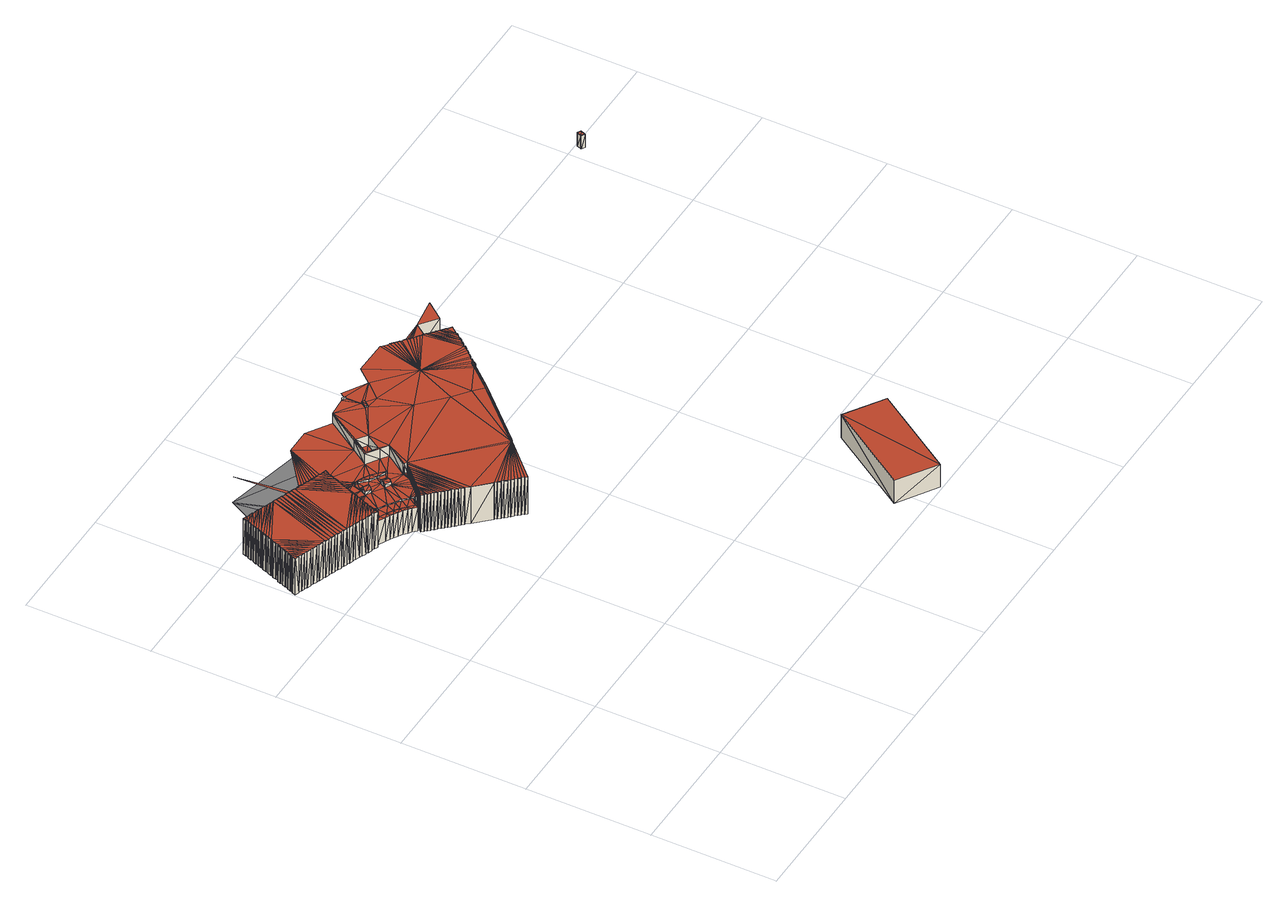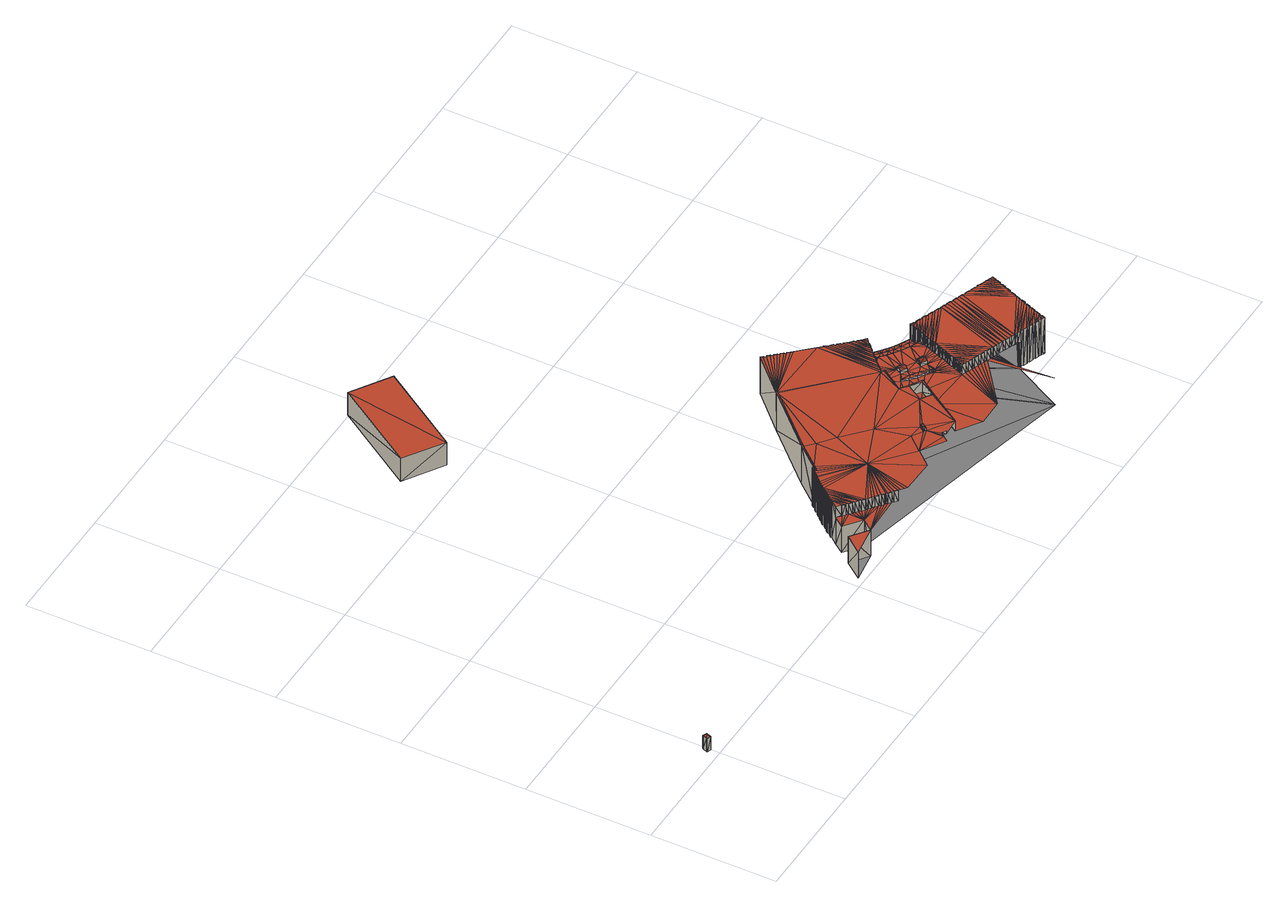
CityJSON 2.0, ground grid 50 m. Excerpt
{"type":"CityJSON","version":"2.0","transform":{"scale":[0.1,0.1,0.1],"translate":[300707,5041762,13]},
"CityObjects":{
"building1":{"type":"Building","geometry":[{"type":"MultiSurface","lod":"2","boundaries":[[[0,1,2]],[[3,2,1]],[[4,0,2]],[[5,1,0]],[[6,4,2]],[[7,1,5]],[[8,6,2]],[[9,2,3]],[[7,3,1]],[[8,2,9]],[[5,0,4]],[[6,5,4]],[[10,5,6]],[[8,9,3]],[[8,3,7]],[[7,5,10]],[[8,11,6]],[[11,10,6]],[[11,12,13]],[[11,13,10]],[[14,8,7]],[[15,7,10]],[[14,11,8]],[[16,13,12]],[[17,10,13]],[[18,12,11]],[[14,7,15]],[[19,16,12]],[[17,13,16]],[[18,19,12]],[[14,18,11]],[[15,10,17]],[[15,20,21]],[[14,15,21]],[[17,16,19]],[[18,17,19]],[[22,21,20]],[[23,20,15]],[[22,14,21]],[[24,17,18]],[[25,18,14]],[[26,15,17]],[[27,24,18]],[[22,20,23]],[[26,23,15]],[[25,14,22]],[[26,17,24]],[[25,27,18]],[[27,28,29]],[[27,29,24]],[[30,29,28]],[[25,22,23]],[[25,23,26]],[[31,28,27]],[[32,24,29]],[[33,30,28]],[[32,29,30]],[[31,33,28]],[[34,26,24]],[[35,27,25]],[[35,25,26]],[[35,31,27]],[[32,30,33]],[[31,32,33]],[[35,26,34]],[[36,32,31]],[[37,24,32]],[[34,38,39]],[[35,34,39]],[[37,34,24]],[[40,36,31]],[[40,41,42]],[[40,42,36]],[[43,31,35]],[[44,39,38]],[[37,38,34]],[[43,35,39]],[[37,32,36]],[[43,40,31]],[[45,42,41]],[[46,41,40]],[[47,36,42]],[[44,38,48]],[[37,48,38]],[[43,39,44]],[[49,45,41]],[[47,42,45]],[[46,49,41]],[[47,45,49]],[[43,44,48]],[[46,47,49]],[[43,48,37]],[[50,36,47]],[[51,46,40]],[[50,37,36]],[[51,40,43]],[[52,47,46]],[[51,43,37]],[[53,52,46]],[[53,54,55]],[[51,37,50]],[[53,55,52]],[[56,55,54]],[[50,57,58]],[[59,47,52]],[[60,53,46]],[[61,52,55]],[[62,54,53]],[[51,50,58]],[[59,50,47]],[[60,46,51]],[[63,56,54]],[[61,55,56]],[[62,63,54]],[[64,58,57]],[[65,57,50]],[[64,51,58]],[[62,56,63]],[[62,61,56]],[[64,57,65]],[[60,51,64]],[[59,65,50]],[[66,61,62]],[[67,52,61]],[[68,62,53]],[[67,59,52]],[[68,53,60]],[[69,66,62]],[[60,64,65]],[[60,65,59]],[[69,70,71]],[[69,71,66]],[[72,71,70]],[[73,66,71]],[[74,70,69]],[[68,60,59]],[[72,75,71]],[[73,71,75]],[[74,72,70]],[[76,61,66]],[[77,69,62]],[[68,59,67]],[[73,75,72]],[[77,62,68]],[[76,67,61]],[[74,73,72]],[[67,78,79]],[[68,67,79]],[[80,73,74]],[[81,79,78]],[[82,78,67]],[[81,68,79]],[[80,83,73]],[[80,84,85]],[[80,85,83]],[[81,78,82]],[[76,82,67]],[[77,68,81]],[[86,85,84]],[[87,76,66]],[[88,69,77]],[[89,84,80]],[[90,83,85]],[[91,86,84]],[[76,81,82]],[[90,85,86]],[[89,91,84]],[[77,81,76]],[[89,86,91]],[[89,90,86]],[[88,77,76]],[[92,90,89]],[[88,76,87]],[[93,92,89]],[[87,94,95]],[[88,87,95]],[[93,96,97]],[[93,97,92]],[[98,97,96]],[[99,95,94]],[[100,92,97]],[[101,96,93]],[[102,94,87]],[[99,88,95]],[[98,103,97]],[[100,97,103]],[[101,98,96]],[[99,94,102]],[[104,102,87]],[[105,88,99]],[[100,103,98]],[[101,100,98]],[[105,99,102]],[[106,100,101]],[[105,102,104]],[[107,106,101]],[[106,108,109]],[[110,105,104]],[[107,108,106]],[[111,109,108]],[[112,106,109]],[[113,108,107]],[[110,104,114]],[[115,111,108]],[[112,109,111]],[[113,115,108]],[[110,116,117]],[[110,114,116]],[[113,111,115]],[[118,117,116]],[[113,112,111]],[[119,116,114]],[[118,110,117]],[[120,112,113]],[[118,116,119]],[[121,119,114]],[[122,110,118]],[[123,120,113]],[[124,66,73]],[[123,125,126]],[[123,126,120]],[[122,118,119]],[[127,73,83]],[[122,119,121]],[[128,126,125]],[[129,125,123]],[[130,120,126]],[[131,74,69]],[[132,128,125]],[[133,80,74]],[[130,126,128]],[[129,132,125]],[[134,122,121]],[[127,83,90]],[[124,87,66]],[[130,128,132]],[[129,130,132]],[[134,121,135]],[[136,92,100]],[[137,101,93]],[[133,89,80]],[[131,69,88]],[[135,138,139]],[[140,130,129]],[[134,135,139]],[[141,100,106]],[[142,107,101]],[[127,90,92]],[[143,93,89]],[[144,140,129]],[[145,106,112]],[[146,139,138]],[[144,147,148]],[[149,138,135]],[[146,134,139]],[[144,148,140]],[[150,112,120]],[[151,123,113]],[[152,148,147]],[[142,113,107]],[[152,140,148]],[[153,147,144]],[[146,138,149]],[[154,130,140]],[[155,144,129]],[[156,134,146]],[[157,149,135]],[[153,152,147]],[[150,120,130]],[[151,129,123]],[[124,104,87]],[[156,146,149]],[[156,149,157]],[[154,140,152]],[[155,153,144]],[[131,88,105]],[[158,156,157]],[[159,130,154]],[[160,155,129]],[[124,114,104]],[[161,154,152]],[[162,153,155]],[[162,161,153]],[[158,157,163]],[[158,164,165]],[[162,155,154]],[[158,163,164]],[[162,154,161]],[[151,160,129]],[[150,130,159]],[[124,121,114]],[[159,154,155]],[[166,105,110]],[[167,165,164]],[[168,151,113]],[[145,112,150]],[[167,158,165]],[[169,164,163]],[[160,159,155]],[[167,164,169]],[[141,106,145]],[[170,169,163]],[[171,158,167]],[[172,159,160]],[[124,135,121]],[[172,173,159]],[[142,168,113]],[[171,167,169]],[[171,169,170]],[[136,100,141]],[[137,142,101]],[[150,159,173]],[[151,172,160]],[[174,173,172]],[[175,171,170]],[[176,92,136]],[[177,137,93]],[[124,157,135]],[[178,150,173]],[[174,172,151]],[[179,110,122]],[[174,178,173]],[[180,171,175]],[[178,151,150]],[[175,181,182]],[[174,151,178]],[[180,175,182]],[[124,73,127]],[[145,150,151]],[[127,92,176]],[[143,177,93]],[[183,182,181]],[[163,157,124]],[[183,180,182]],[[184,181,175]],[[168,145,151]],[[133,143,89]],[[183,181,184]],[[185,122,134]],[[186,184,175]],[[187,180,183]],[[131,133,74]],[[188,145,168]],[[189,188,168]],[[170,163,124]],[[187,183,184]],[[187,184,186]],[[141,145,188]],[[142,189,168]],[[190,188,189]],[[185,134,156]],[[191,187,186]],[[192,189,142]],[[190,141,188]],[[175,170,124]],[[192,190,189]],[[191,186,193]],[[192,142,141]],[[192,141,190]],[[193,194,195]],[[191,193,195]],[[136,141,142]],[[196,195,194]],[[196,194,193]],[[197,191,195]],[[198,156,158]],[[137,136,142]],[[166,131,105]],[[197,195,196]],[[199,136,137]],[[200,196,193]],[[201,191,197]],[[199,202,136]],[[200,197,196]],[[177,199,137]],[[176,136,202]],[[201,197,200]],[[203,202,199]],[[204,158,171]],[[205,201,200]],[[206,166,110]],[[203,176,202]],[[207,199,177]],[[207,203,199]],[[205,200,208]],[[207,177,176]],[[207,176,203]],[[208,209,210]],[[205,208,210]],[[127,176,177]],[[179,206,110]],[[211,186,175]],[[212,210,209]],[[212,209,208]],[[213,205,210]],[[143,127,177]],[[213,210,212]],[[214,127,143]],[[215,214,143]],[[216,212,208]],[[217,205,213]],[[211,193,186]],[[124,127,214]],[[218,171,180]],[[219,214,215]],[[133,215,143]],[[217,213,212]],[[217,212,216]],[[185,179,122]],[[219,124,214]],[[220,219,215]],[[220,215,133]],[[221,217,216]],[[222,180,187]],[[211,200,193]],[[223,124,219]],[[220,224,219]],[[211,175,124]],[[224,133,225]],[[226,217,221]],[[224,223,219]],[[220,133,224]],[[223,227,228]],[[223,229,124]],[[223,228,229]],[[230,187,191]],[[221,231,232]],[[233,225,133]],[[226,221,232]],[[233,224,225]],[[234,223,224]],[[211,208,200]],[[131,233,133]],[[235,191,201]],[[236,232,231]],[[234,224,233]],[[237,231,221]],[[238,226,232]],[[198,185,156]],[[234,233,131]],[[236,231,239]],[[240,234,131]],[[241,201,205]],[[237,239,231]],[[238,232,236]],[[242,223,234]],[[211,216,208]],[[166,240,131]],[[237,236,239]],[[242,234,240]],[[238,236,237]],[[243,205,217]],[[244,240,166]],[[245,238,237]],[[244,242,240]],[[204,198,158]],[[211,221,216]],[[246,217,226]],[[211,124,229]],[[242,166,247]],[[245,237,248]],[[244,166,242]],[[249,237,221]],[[248,250,251]],[[206,247,166]],[[245,248,251]],[[252,226,238]],[[253,242,247]],[[254,238,245]],[[255,248,237]],[[256,251,250]],[[257,250,248]],[[256,245,251]],[[206,253,247]],[[258,242,253]],[[259,204,171]],[[256,250,257]],[[260,253,206]],[[260,258,253]],[[255,257,248]],[[254,245,256]],[[249,255,237]],[[261,238,254]],[[179,260,206]],[[262,249,221]],[[263,258,260]],[[264,256,257]],[[265,257,255]],[[264,254,256]],[[252,238,261]],[[263,260,179]],[[264,257,265]],[[263,266,258]],[[211,262,221]],[[246,226,252]],[[265,255,254]],[[218,259,171]],[[243,217,246]],[[264,265,254]],[[266,179,267]],[[261,254,255]],[[241,205,243]],[[263,179,266]],[[268,211,229]],[[235,201,241]],[[261,255,249]],[[185,267,179]],[[269,266,267]],[[230,191,235]],[[222,187,230]],[[270,261,249]],[[271,261,270]],[[218,180,222]],[[185,269,267]],[[272,266,269]],[[273,270,249]],[[274,261,271]],[[274,271,270]],[[274,252,261]],[[273,249,262]],[[275,269,185]],[[275,272,269]],[[276,277,278]],[[268,278,277]],[[274,270,273]],[[273,262,252]],[[274,273,252]],[[246,252,262]],[[198,275,185]],[[279,280,277]],[[281,272,275]],[[282,277,280]],[[246,262,211]],[[283,284,280]],[[276,279,277]],[[285,275,198]],[[276,278,286]],[[286,278,268]],[[282,268,277]],[[285,281,275]],[[287,246,211]],[[287,211,288]],[[289,246,287]],[[290,280,284]],[[283,280,279]],[[268,288,211]],[[281,198,291]],[[292,246,289]],[[282,287,288]],[[285,198,281]],[[293,289,287]],[[283,294,284]],[[295,282,280]],[[292,243,246]],[[282,288,268]],[[204,291,198]],[[296,281,291]],[[290,295,280]],[[292,289,293]],[[294,290,284]],[[297,287,282]],[[297,293,287]],[[292,298,243]],[[292,293,298]],[[204,296,291]],[[299,243,298]],[[300,281,296]],[[297,282,295]],[[268,229,301]],[[302,298,293]],[[303,293,297]],[[304,276,286]],[[305,286,268]],[[294,297,295]],[[303,297,294]],[[294,295,290]],[[241,243,299]],[[306,296,204]],[[303,302,293]],[[302,299,298]],[[306,300,296]],[[307,283,279]],[[307,279,276]],[[302,241,299]],[[304,286,305]],[[308,241,302]],[[259,306,204]],[[309,300,306]],[[310,294,283]],[[307,276,304]],[[311,241,308]],[[312,305,268]],[[313,308,302]],[[314,303,294]],[[315,283,307]],[[309,306,259]],[[311,235,241]],[[314,302,303]],[[309,316,300]],[[311,308,313]],[[315,310,283]],[[317,304,305]],[[313,318,235]],[[316,259,319]],[[311,313,235]],[[309,259,316]],[[314,313,302]],[[320,312,268]],[[230,235,318]],[[317,307,304]],[[317,305,312]],[[321,318,313]],[[314,294,310]],[[322,319,259]],[[323,316,319]],[[230,318,324]],[[321,324,318]],[[322,323,319]],[[321,230,324]],[[325,316,323]],[[326,230,321]],[[327,317,312]],[[328,315,307]],[[329,230,326]],[[325,323,322]],[[330,307,317]],[[331,325,322]],[[332,326,321]],[[327,312,320]],[[329,222,230]],[[333,322,259]],[[329,326,332]],[[330,317,327]],[[334,331,322]],[[329,335,222]],[[336,325,331]],[[329,332,335]],[[328,307,330]],[[337,310,315]],[[338,222,335]],[[333,259,218]],[[339,335,332]],[[336,331,334]],[[340,314,310]],[[336,341,325]],[[342,327,320]],[[218,222,338]],[[339,338,335]],[[337,315,328]],[[341,334,343]],[[339,218,338]],[[336,334,341]],[[344,218,339]],[[345,334,322]],[[342,320,346]],[[347,330,327]],[[348,321,313]],[[333,218,344]],[[349,343,334]],[[348,313,314]],[[350,341,343]],[[345,322,333]],[[351,344,339]],[[347,327,342]],[[347,328,330]],[[340,310,337]],[[351,333,344]],[[349,350,343]],[[351,339,352]],[[353,341,350]],[[348,332,321]],[[354,320,268]],[[351,355,333]],[[351,352,355]],[[356,342,346]],[[357,328,347]],[[341,358,325]],[[359,350,349]],[[360,333,355]],[[359,353,350]],[[361,349,334]],[[360,355,352]],[[356,346,362]],[[361,334,345]],[[348,339,332]],[[345,333,360]],[[363,360,352]],[[364,359,349]],[[364,353,359]],[[365,337,328]],[[365,328,357]],[[363,345,360]],[[366,347,342]],[[367,345,363]],[[366,342,356]],[[364,349,368]],[[348,352,339]],[[364,369,353]],[[370,356,362]],[[371,357,347]],[[372,345,367]],[[373,367,363]],[[374,340,337]],[[375,314,340]],[[376,368,349]],[[372,361,345]],[[376,349,361]],[[370,362,377]],[[369,368,378]],[[364,368,369]],[[372,367,373]],[[354,346,320]],[[366,356,370]],[[372,379,361]],[[354,268,301]],[[372,373,379]],[[371,347,366]],[[380,378,368]],[[381,369,378]],[[382,361,379]],[[374,337,365]],[[383,379,373]],[[384,370,377]],[[380,381,378]],[[376,361,382]],[[383,382,379]],[[385,369,381]],[[386,363,352]],[[387,357,371]],[[388,368,376]],[[375,348,314]],[[388,380,368]],[[354,362,346]],[[387,365,357]],[[384,377,389]],[[383,376,382]],[[390,376,383]],[[385,381,380]],[[391,366,370]],[[392,385,380]],[[393,394,395]],[[396,371,366]],[[386,373,363]],[[391,370,384]],[[393,395,397]],[[398,376,390]],[[399,395,394]],[[400,390,383]],[[401,397,395]],[[402,394,393]],[[403,392,380]],[[398,388,376]],[[404,385,392]],[[354,377,362]],[[401,393,397]],[[387,374,365]],[[398,390,400]],[[386,352,348]],[[402,393,401]],[[405,394,402]],[[406,401,395]],[[396,366,391]],[[407,399,394]],[[408,380,388]],[[398,409,388]],[[406,395,399]],[[405,407,394]],[[398,400,409]],[[404,392,403]],[[410,402,401]],[[404,411,385]],[[412,388,409]],[[413,374,387]],[[410,401,414]],[[410,405,402]],[[414,401,406]],[[414,415,416]],[[417,409,400]],[[410,414,416]],[[418,403,380]],[[354,389,377]],[[419,416,415]],[[405,399,407]],[[411,403,420]],[[405,406,399]],[[419,410,416]],[[421,415,414]],[[404,403,411]],[[408,388,412]],[[418,380,408]],[[422,371,396]],[[417,412,409]],[[419,415,421]],[[423,383,373]],[[422,387,371]],[[424,340,374]],[[425,421,414]],[[426,410,419]],[[427,420,403]],[[428,384,389]],[[429,414,406]],[[430,405,410]],[[429,406,405]],[[431,411,420]],[[417,408,412]],[[426,419,421]],[[432,408,417]],[[433,434,348]],[[426,421,425]],[[435,348,434]],[[428,391,384]],[[430,429,405]],[[427,436,420]],[[418,427,403]],[[431,420,436]],[[437,426,425]],[[438,408,432]],[[423,400,383]],[[354,301,439]],[[440,432,417]],[[441,396,391]],[[422,413,387]],[[435,434,442]],[[430,443,444]],[[437,425,445]],[[430,444,429]],[[438,418,408]],[[445,446,447]],[[448,425,414]],[[449,410,426]],[[437,445,447]],[[448,414,429]],[[449,430,410]],[[450,436,427]],[[438,432,440]],[[451,447,446]],[[450,431,436]],[[433,348,375]],[[452,446,445]],[[451,437,447]],[[453,442,434]],[[435,386,348]],[[438,454,418]],[[423,373,386]],[[424,375,340]],[[438,440,454]],[[455,444,443]],[[451,446,452]],[[445,425,448]],[[437,449,426]],[[455,429,444]],[[456,443,430]],[[423,417,400]],[[457,427,418]],[[458,418,454]],[[459,413,422]],[[460,452,445]],[[461,437,451]],[[453,434,433]],[[458,454,440]],[[424,374,413]],[[462,450,427]],[[463,422,396]],[[464,431,450]],[[461,451,452]],[[428,389,354]],[[457,418,458]],[[461,452,460]],[[463,396,441]],[[456,455,443]],[[457,462,427]],[[465,458,440]],[[448,429,455]],[[449,456,430]],[[428,441,391]],[[466,461,460]],[[464,450,462]],[[465,457,458]],[[464,467,431]],[[460,445,468]],[[461,469,437]],[[466,460,470]],[[471,457,465]],[[466,472,473]],[[474,440,417]],[[463,459,422]],[[475,435,442]],[[466,470,472]],[[468,445,448]],[[469,449,437]],[[448,455,456]],[[476,473,472]],[[449,448,456]],[[467,462,477]],[[478,462,457]],[[479,457,471]],[[480,466,473]],[[481,472,470]],[[464,462,467]],[[470,460,468]],[[482,433,375]],[[476,472,483]],[[484,471,465]],[[475,442,453]],[[475,386,435]],[[485,459,463]],[[481,483,472]],[[480,473,476]],[[479,478,457]],[[468,448,449]],[[486,477,462]],[[428,463,441]],[[480,476,483]],[[474,465,440]],[[487,467,477]],[[479,471,484]],[[475,453,433]],[[480,483,481]],[[481,470,468]],[[485,463,428]],[[478,486,462]],[[488,428,354]],[[479,489,478]],[[485,428,488]],[[469,468,449]],[[479,484,489]],[[490,485,488]],[[491,480,481]],[[474,417,423]],[[486,487,477]],[[490,488,492]],[[475,433,482]],[[475,482,386]],[[493,459,485]],[[468,492,488]],[[494,467,487]],[[495,481,468]],[[496,413,459]],[[497,478,489]],[[469,498,490]],[[468,490,492]],[[499,469,461]],[[491,481,495]],[[500,461,466]],[[501,341,353]],[[469,490,468]],[[495,502,503]],[[474,484,465]],[[504,423,386]],[[505,489,484]],[[491,495,503]],[[506,504,386]],[[507,486,478]],[[508,503,502]],[[508,491,503]],[[509,502,495]],[[494,487,486]],[[507,478,497]],[[493,485,490]],[[510,494,486]],[[505,497,489]],[[511,495,468]],[[512,490,498]],[[480,500,466]],[[508,502,509]],[[512,498,469]],[[511,509,495]],[[513,491,508]],[[514,386,482]],[[514,506,386]],[[505,507,497]],[[513,508,509]],[[515,507,505]],[[516,511,468]],[[517,510,486]],[[513,509,511]],[[518,459,493]],[[517,494,510]],[[500,499,461]],[[501,353,369]],[[512,493,490]],[[517,486,507]],[[499,512,469]],[[519,513,511]],[[517,507,515]],[[520,515,505]],[[521,505,484]],[[496,424,413]],[[522,482,375]],[[519,511,516]],[[516,523,524]],[[525,423,504]],[[491,526,480]],[[517,520,494]],[[525,504,506]],[[519,516,524]],[[527,516,468]],[[499,493,512]],[[499,528,493]],[[529,524,523]],[[521,484,474]],[[517,515,520]],[[530,474,423]],[[531,523,516]],[[532,519,524]],[[529,523,533]],[[532,524,529]],[[531,533,523]],[[501,369,385]],[[525,530,423]],[[530,534,474]],[[535,459,518]],[[518,493,528]],[[522,375,424]],[[521,520,505]],[[500,528,499]],[[536,525,506]],[[532,529,533]],[[525,534,530]],[[521,474,534]],[[532,533,531]],[[527,531,516]],[[536,506,514]],[[526,500,480]],[[513,537,491]],[[538,534,525]],[[539,518,528]],[[527,532,531]],[[500,539,528]],[[535,496,459]],[[540,532,527]],[[538,521,534]],[[536,541,525]],[[527,542,543]],[[540,527,543]],[[539,544,518]],[[501,385,411]],[[541,538,525]],[[500,544,539]],[[545,514,482]],[[546,543,542]],[[547,542,527]],[[546,540,543]],[[548,424,549]],[[541,550,538]],[[550,521,538]],[[546,542,547]],[[551,540,546]],[[552,547,527]],[[553,541,536]],[[554,518,544]],[[519,555,513]],[[553,550,541]],[[496,549,424]],[[554,544,500]],[[556,521,550]],[[551,546,547]],[[537,526,491]],[[551,547,552]],[[545,536,514]],[[522,545,482]],[[553,556,550]],[[557,548,549]],[[501,411,431]],[[522,424,548]],[[554,535,518]],[[526,554,500]],[[558,551,552]],[[559,553,536]],[[557,549,496]],[[532,560,519]],[[561,521,556]],[[558,552,562]],[[526,535,554]],[[559,536,545]],[[526,563,535]],[[564,556,553]],[[565,522,548]],[[501,431,467]],[[555,537,513]],[[566,535,563]],[[567,548,557]],[[559,564,553]],[[537,563,526]],[[568,496,535]],[[567,565,548]],[[564,561,556]],[[569,532,540]],[[567,557,496]],[[566,568,535]],[[537,566,563]],[[551,569,540]],[[501,467,494]],[[566,570,568]],[[537,570,566]],[[571,522,565]],[[560,555,519]],[[572,496,568]],[[573,545,522]],[[573,559,545]],[[574,567,496]],[[575,558,562]],[[571,565,567]],[[576,564,559]],[[577,568,570]],[[555,570,537]],[[576,561,564]],[[571,574,522]],[[501,494,520]],[[574,573,522]],[[577,572,568]],[[578,559,573]],[[555,577,570]],[[579,520,521]],[[571,567,574]],[[580,496,572]],[[578,576,559]],[[569,560,532]],[[558,581,551]],[[576,582,561]],[[555,572,577]],[[555,583,572]],[[575,562,584]],[[585,558,575]],[[586,584,562]],[[587,572,583]],[[560,583,555]],[[588,496,580]],[[579,521,561]],[[587,580,572]],[[589,574,496]],[[560,587,583]],[[590,569,551]],[[587,591,580]],[[592,573,574]],[[560,591,587]],[[593,576,578]],[[592,578,573]],[[593,582,576]],[[594,580,591]],[[569,591,560]],[[589,496,588]],[[585,575,584]],[[585,584,586]],[[581,590,551]],[[593,595,582]],[[596,585,586]],[[597,593,578]],[[594,588,580]],[[579,561,582]],[[569,594,591]],[[596,586,598]],[[598,599,600]],[[597,578,592]],[[596,598,600]],[[601,600,599]],[[601,596,600]],[[602,599,598]],[[603,592,574]],[[569,588,594]],[[601,599,602]],[[569,604,588]],[[605,596,601]],[[606,602,598]],[[605,601,602]],[[607,581,558]],[[589,603,574]],[[608,588,604]],[[605,602,606]],[[590,604,569]],[[609,595,593]],[[610,605,606]],[[608,611,588]],[[590,608,604]],[[609,593,597]],[[612,613,614]],[[610,606,612]],[[579,582,595]],[[615,614,613]],[[610,612,614]],[[616,613,612]],[[615,610,614]],[[603,597,592]],[[589,588,611]],[[609,603,595]],[[590,617,611]],[[615,613,616]],[[590,611,608]],[[618,616,612]],[[619,610,615]],[[609,597,603]],[[619,615,616]],[[619,616,618]],[[620,611,617]],[[581,617,590]],[[621,619,618]],[[622,589,611]],[[621,618,623]],[[623,624,625]],[[626,622,611]],[[621,623,625]],[[620,626,611]],[[581,620,617]],[[627,625,624]],[[628,629,589]],[[630,624,623]],[[627,621,625]],[[628,589,622]],[[627,624,630]],[[631,629,628]],[[632,628,622]],[[633,630,623]],[[634,621,627]],[[631,628,632]],[[581,626,620]],[[581,635,626]],[[633,627,630]],[[634,627,633]],[[636,622,626]],[[637,527,468]],[[636,632,622]],[[636,626,635]],[[636,635,581]],[[636,631,632]],[[638,520,579]],[[639,634,633]],[[607,636,581]],[[607,631,636]],[[640,641,642]],[[639,633,640]],[[639,640,642]],[[643,642,641]],[[644,641,640]],[[643,639,642]],[[643,641,644]],[[638,501,520]],[[645,595,603]],[[646,644,640]],[[647,639,643]],[[647,643,644]],[[637,552,527]],[[647,644,646]],[[648,647,646]],[[637,562,552]],[[645,579,595]],[[648,646,649]],[[649,650,651]],[[648,649,651]],[[652,651,650]],[[653,650,649]],[[652,648,651]],[[652,650,653]],[[654,603,589]],[[655,589,629]],[[655,629,631]],[[656,558,585]],[[655,631,607]],[[645,657,579]],[[637,586,562]],[[658,659,657]],[[660,661,659]],[[662,579,657]],[[656,607,558]],[[654,645,603]],[[662,657,659]],[[656,585,596]],[[658,657,645]],[[637,598,586]],[[663,659,661]],[[656,596,605]],[[664,659,658]],[[664,660,659]],[[637,606,598]],[[656,605,610]],[[655,654,589]],[[637,612,606]],[[656,610,619]],[[637,618,612]],[[656,619,621]],[[662,638,579]],[[637,623,618]],[[656,621,634]],[[637,633,623]],[[654,658,645]],[[663,662,659]],[[656,634,639]],[[663,661,665]],[[655,664,658]],[[637,640,633]],[[666,661,660]],[[656,639,647]],[[637,646,640]],[[655,658,654]],[[656,647,648]],[[637,649,646]],[[667,488,354]],[[668,648,652]],[[666,665,661]],[[667,468,488]],[[668,652,653]],[[637,653,649]],[[666,660,664]],[[638,669,501]],[[670,664,655]],[[666,663,665]],[[670,666,664]],[[671,354,439]],[[670,663,666]],[[672,638,662]],[[672,662,663]],[[673,607,656]],[[674,655,607]],[[668,656,648]],[[672,663,670]],[[637,668,653]],[[675,669,638]],[[672,675,638]],[[674,670,655]],[[667,637,468]],[[676,677,656]],[[676,656,668]],[[673,656,677]],[[678,677,676]],[[678,673,677]],[[679,672,670]],[[680,676,668]],[[681,607,673]],[[680,678,676]],[[680,668,637]],[[682,679,670]],[[674,682,670]],[[681,674,607]],[[683,672,679]],[[683,684,672]],[[685,686,679]],[[685,679,682]],[[683,679,686]],[[687,686,685]],[[687,683,686]],[[688,685,682]],[[689,687,685]],[[689,685,688]],[[689,683,687]],[[690,673,678]],[[689,688,683]],[[683,691,684]],[[692,678,680]],[[693,694,684]],[[692,680,637]],[[693,684,691]],[[683,695,691]],[[696,688,682]],[[695,693,691]],[[674,696,682]],[[671,667,354]],[[697,683,688]],[[697,695,683]],[[697,688,696]],[[697,698,695]],[[699,681,673]],[[690,699,673]],[[700,690,678]],[[692,700,678]],[[692,637,667]],[[701,696,674]],[[702,671,439]],[[701,674,681]],[[701,697,696]],[[701,681,699]],[[701,703,697]],[[704,699,690]],[[704,690,700]],[[705,700,692]],[[671,692,667]],[[704,701,699]],[[706,703,701]],[[707,704,700]],[[705,692,671]],[[707,700,705]],[[708,701,704]],[[709,701,708]],[[710,701,709]],[[711,701,710]],[[712,701,711]],[[713,706,701]],[[707,708,704]],[[714,705,671]],[[714,671,715]],[[716,713,701]],[[717,701,712]],[[718,715,671]],[[719,705,714]],[[707,709,708]],[[720,714,715]],[[719,707,705]],[[721,716,701]],[[722,715,718]],[[720,719,714]],[[720,715,722]],[[719,709,707]],[[719,710,709]],[[723,718,671]],[[720,710,719]],[[722,718,710]],[[720,722,710]],[[724,701,717]],[[725,721,701]],[[723,710,718]],[[711,710,723]],[[726,725,701]],[[727,711,723]],[[727,723,728]],[[729,726,701]],[[730,701,724]],[[731,711,727]],[[732,728,723]],[[733,729,701]],[[734,727,728]],[[734,728,732]],[[735,731,727]],[[736,701,730]],[[712,711,731]],[[737,732,723]],[[735,727,734]],[[738,733,701]],[[734,732,731]],[[735,734,731]],[[712,731,732]],[[712,732,737]],[[739,701,736]],[[740,738,701]],[[741,712,737]],[[717,712,741]],[[742,740,701]],[[743,717,741]],[[743,741,744]],[[745,742,701]],[[746,744,741]],[[747,717,743]],[[748,743,744]],[[739,749,701]],[[750,751,721]],[[752,744,746]],[[748,747,743]],[[753,745,701]],[[748,744,752]],[[754,746,741]],[[724,717,747]],[[755,756,721]],[[755,750,756]],[[752,746,747]],[[748,752,747]],[[755,721,725]],[[749,753,701]],[[755,757,750]],[[724,747,746]],[[757,725,758]],[[755,725,757]],[[724,746,754]],[[726,758,725]],[[759,757,758]],[[726,759,758]],[[760,724,754]],[[761,757,759]],[[760,754,762]],[[763,759,726]],[[763,761,759]],[[702,723,671]],[[730,724,760]],[[764,762,754]],[[729,763,726]],[[765,760,762]],[[766,761,763]],[[766,763,729]],[[766,767,761]],[[768,762,764]],[[765,730,760]],[[765,762,768]],[[766,729,769]],[[766,769,767]],[[733,769,729]],[[770,767,769]],[[768,764,730]],[[733,770,769]],[[765,768,730]],[[771,767,770]],[[736,730,764]],[[772,770,733]],[[773,772,733]],[[702,737,723]],[[771,770,772]],[[774,772,773]],[[736,764,775]],[[738,773,733]],[[774,771,772]],[[738,774,773]],[[776,771,774]],[[777,736,775]],[[778,775,764]],[[777,775,779]],[[776,774,738]],[[776,780,771]],[[702,741,737]],[[780,738,781]],[[776,738,780]],[[782,736,777]],[[783,779,775]],[[740,781,738]],[[782,777,779]],[[784,780,781]],[[740,785,781]],[[784,781,785]],[[783,775,778]],[[782,739,736]],[[782,779,783]],[[786,785,740]],[[786,784,785]],[[702,754,741]],[[783,778,739]],[[782,783,739]],[[742,786,740]],[[787,784,786]],[[788,739,778]],[[787,786,742]],[[787,789,784]],[[788,778,790]],[[789,742,791]],[[787,742,789]],[[792,791,742]],[[792,789,791]],[[793,788,790]],[[793,790,794]],[[745,792,742]],[[702,764,754]],[[795,789,792]],[[796,788,793]],[[797,794,790]],[[795,792,745]],[[798,793,794]],[[799,795,745]],[[788,800,739]],[[801,794,797]],[[798,796,793]],[[802,799,745]],[[798,794,801]],[[802,795,799]],[[802,745,753]],[[801,797,796]],[[798,801,796]],[[802,803,795]],[[739,800,749]],[[702,778,764]],[[803,753,804]],[[802,753,803]],[[805,796,797]],[[749,804,753]],[[796,806,788]],[[807,803,804]],[[749,808,804]],[[807,804,808]],[[805,797,809]],[[810,761,767]],[[811,808,749]],[[788,806,800]],[[811,807,808]],[[805,806,796]],[[812,805,809]],[[800,811,749]],[[812,809,813]],[[814,784,789]],[[702,790,778]],[[815,807,811]],[[810,767,771]],[[815,811,800]],[[816,813,809]],[[817,805,812]],[[815,818,807]],[[817,812,813]],[[814,789,795]],[[818,800,819]],[[815,800,818]],[[806,819,800]],[[810,771,780]],[[817,820,805]],[[816,809,821]],[[702,797,790]],[[817,813,816]],[[822,818,819]],[[806,823,819]],[[822,819,823]],[[805,824,806]],[[814,795,803]],[[816,821,820]],[[817,816,820]],[[825,823,806]],[[810,780,784]],[[820,826,805]],[[825,822,823]],[[827,820,821]],[[702,809,797]],[[828,825,806]],[[805,826,824]],[[814,803,807]],[[828,822,825]],[[828,806,824]],[[827,821,829]],[[828,830,822]],[[830,824,831]],[[814,807,818]],[[828,824,830]],[[832,827,829]],[[826,831,824]],[[702,821,809]],[[832,829,833]],[[827,834,820]],[[835,830,831]],[[820,834,826]],[[826,836,831]],[[835,831,836]],[[814,818,822]],[[837,833,829]],[[838,827,832]],[[838,832,833]],[[839,836,826]],[[839,835,836]],[[838,840,827]],[[837,829,841]],[[840,834,827]],[[838,833,837]],[[829,821,702]],[[834,839,826]],[[814,822,830]],[[842,835,839]],[[837,841,840]],[[838,837,840]],[[842,839,834]],[[842,843,835]],[[843,834,844]],[[814,830,835]],[[840,845,834]],[[842,834,843]],[[841,829,702]],[[845,844,834]],[[846,843,844]],[[845,846,844]],[[847,845,840]],[[848,843,846]],[[814,835,843]],[[849,846,845]],[[850,840,841]],[[849,848,846]],[[810,784,814]],[[851,849,845]],[[852,848,849]],[[851,845,847]],[[853,847,840]],[[851,852,849]],[[852,847,854]],[[851,847,852]],[[855,841,702]],[[853,840,850]],[[850,841,855]],[[853,854,847]],[[850,852,854]],[[853,850,854]],[[856,843,848]],[[856,814,843]],[[856,848,852]],[[857,814,702]],[[858,702,814]],[[856,852,850]],[[858,855,702]],[[856,850,855]],[[810,814,857]],[[856,858,814]],[[856,855,858]],[[859,810,857]],[[859,857,860]],[[861,860,857]],[[862,810,859]],[[862,859,860]],[[862,860,861]]],"semantics":{"surfaces":[{"type":"WallSurface"},{"type":"GroundSurface"},{"type":"RoofSurface"}],"values":[0,0,0,1,2,1,2,0,1,2,0,0,0,0,0,1,2,0,0,0,0,1,2,0,1,2,0,0,1,2,2,1,0,0,0,0,0,1,2,0,2,1,0,0,1,2,1,2,0,0,0,0,0,2,1,0,1,2,1,2,0,2,0,0,0,0,1,0,0,1,0,0,0,2,0,1,2,1,2,0,2,1,0,1,2,0,1,2,0,0,0,0,1,2,1,2,0,0,0,0,0,0,0,0,1,2,1,2,0,1,2,0,1,2,0,1,2,0,0,0,2,1,0,1,2,1,2,0,0,0,0,0,0,1,2,0,0,1,2,1,2,0,0,2,1,0,0,0,0,0,1,2,0,0,0,0,1,2,0,1,2,2,1,0,0,1,2,0,0,0,0,0,0,0,0,0,0,0,0,0,1,2,1,2,0,1,2,0,1,2,0,0,0,0,0,0,0,0,0,0,1,2,0,0,1,2,0,0,0,0,0,1,2,0,0,1,2,0,1,0,0,0,1,0,0,2,1,2,0,2,1,2,0,1,1,0,0,0,1,2,2,2,0,0,0,1,2,1,2,0,1,0,0,1,2,0,1,2,0,2,1,2,0,1,2,2,1,0,1,2,1,0,0,1,2,2,0,1,2,1,1,2,0,0,0,0,0,0,2,1,1,0,2,0,2,1,2,1,0,0,1,1,2,0,1,0,2,0,0,1,2,1,2,0,0,1,2,1,1,2,2,0,0,0,0,0,0,1,0,1,2,0,1,2,1,0,2,0,2,1,2,2,0,0,1,0,0,1,2,0,2,0,2,1,1,0,0,0,0,0,0,0,0,1,2,2,0,2,0,0,1,2,0,0,2,1,0,0,2,0,2,1,2,0,0,0,0,0,0,0,2,1,0,1,2,0,0,0,0,1,2,1,1,2,0,2,0,0,2,0,0,2,0,2,1,0,0,1,0,0,2,0,0,0,0,2,0,0,0,2,2,1,0,2,0,2,1,2,2,0,0,0,2,1,2,2,1,2,0,0,0,2,2,0,0,2,1,2,1,0,0,0,1,0,0,0,2,2,2,1,0,1,2,0,2,2,0,0,0,1,2,1,2,2,1,0,0,1,2,2,2,0,0,1,2,0,2,2,0,0,0,2,0,1,2,0,0,2,2,2,0,0,2,0,2,1,2,0,2,1,0,0,0,0,0,0,0,0,2,2,0,2,0,0,2,2,0,1,0,0,0,0,0,0,0,1,0,2,0,0,0,2,2,2,0,0,2,2,0,0,0,2,0,0,0,0,2,0,1,2,2,0,1,0,0,0,0,0,2,2,0,0,2,0,0,0,2,0,2,2,2,1,0,0,0,2,2,2,0,0,2,0,0,0,0,0,2,1,0,2,0,2,0,0,2,0,2,0,0,2,0,0,0,2,0,2,0,0,0,2,2,0,2,2,0,0,0,0,2,0,2,2,2,0,0,0,0,2,2,0,0,0,0,2,0,2,2,2,0,2,2,2,0,2,0,0,2,0,0,2,2,1,0,0,0,0,2,0,0,0,2,2,0,2,2,0,2,2,0,2,2,0,2,0,2,2,2,0,0,0,2,0,0,2,2,2,2,0,0,0,0,1,2,0,1,0,0,0,2,0,0,2,0,0,0,2,2,2,2,2,2,2,1,2,0,0,0,0,2,0,0,0,2,2,0,2,0,0,1,2,2,2,0,1,0,0,0,2,0,2,1,0,0,2,0,1,2,0,2,0,0,0,0,0,2,1,0,2,0,2,1,0,0,0,0,2,1,0,0,2,2,2,0,2,2,2,1,2,0,0,1,2,0,2,0,0,0,0,0,0,2,0,0,2,2,0,2,2,1,0,0,0,0,0,0,0,2,0,1,2,0,1,2,0,0,0,0,0,1,2,2,0,0,2,2,0,0,0,1,2,1,2,2,2,0,0,1,2,2,2,2,2,2,0,0,0,0,0,0,0,2,2,1,2,2,0,2,0,0,1,2,0,0,0,2,0,2,0,1,2,0,0,0,0,2,2,2,1,0,1,0,0,0,2,0,0,1,2,2,0,0,0,0,2,2,0,0,0,1,0,2,0,0,0,0,0,0,0,2,0,0,0,0,2,1,2,1,2,0,0,0,2,0,2,2,0,0,2,2,2,0,2,2,0,2,1,0,0,2,0,2,1,0,2,0,2,1,2,2,2,0,0,0,1,2,0,2,0,2,2,0,2,2,0,2,0,2,2,2,0,0,2,2,0,2,0,1,0,0,0,2,0,2,1,2,0,2,1,2,0,0,2,2,2,2,0,2,0,0,0,0,1,0,2,2,2,2,0,0,2,0,0,2,0,0,0,2,2,0,2,0,1,2,0,0,0,0,2,1,2,0,2,0,0,2,2,0,2,0,0,2,0,2,2,0,0,2,0,2,0,2,2,0,0,0,0,0,0,2,2,2,2,2,0,2,2,0,2,0,2,0,2,2,0,0,0,2,2,2,0,0,0,2,2,0,2,0,0,2,2,0,0,2,2,0,2,2,2,2,0,0,0,0,2,1,2,0,2,2,2,2,0,2,0,2,0,2,0,0,0,2,2,0,0,2,0,0,2,0,2,2,0,0,0,0,0,2,1,2,0,0,0,2,1,0,2,2,2,0,0,0,0,2,0,2,0,0,2,0,0,1,2,0,2,0,0,0,0,1,2,0,0,0,0,2,0,2,0,0,2,0,0,2,0,0,1,2,0,0,2,0,1,2,0,0,0,0,0,2,1,2,2,0,0,2,0,0,0,0,0,0,0,1,2,0,2,2,1,2,0,1,0,0,1,2,0,0,0,0,1,2,0,2,0,2,2,2,0,1,2,0,0,2,2,2,2,0,1,0,2,2,0,1,2,0,1,2,1,2,0,1,2,1,0,2,2,0,2,1,2,2,1,0,2,1,1,2,2,1,0,1,0,2,2,0,0,1,0,0,2,2,2,2,2,0,2,0,2,1,0,0,0,2,0,2,0,2,2,0,2,2,2,2,2,0,0,0,2,0,0,2,0,0,0,0,2,2,0,0,0,2,2,0,2,1,2,2,2,2,2,2,0,2,0,2,1,2,2,2,2,2,0,2,0,2,2,0,0,2,2,2,2,2,2,2,0,0,0,2,2,1,2,0,0,2,2,1,2,0,0,0,1,0,0,0,2,2,0,0,2,0,0,2,2,2,1,2,0,1,2,2,2,1,0,2,0,0,0,0,2,2,0,0,2,0,0,2,1,2,0,2,0,1,2,2,0,1,2,2,0,0,0,2,2,0,0,0,0,0,0,2,0,0,2,0,0,0,1,2,1,2,0,0,2,0,1,2,0,0,0,0,2,0,0,0,2,0,0,0,1,2,0,0,2,0,2,0,0,1,0,2,0,1,0,0,2,1,0,0,2,0,2,1,2,0,0,0,1,0,0,2,0,0,2,0,0,0,0,0,2,0,0,0,1,2,2,1,0,0,0,2,1,2,2,0,0,2,0,0,0,2,1,0,0,0,0,2,2,0,2,0,2,0,2,0,2,0,2,0,2,1,0,2,2,1,2,0,0,2,0,0,0,2,2,1,1,0,2,0,2,2,2,0,0,0,2,2,0,0,1,2,2,2,0,2,0,0,0,2,0,0,0,1,0,2,2,2,0,2,2,1,2,0,0,0,2,1,2,0,1,2,2,0,0,0,2,0,0,2,2,0,1,0,2,0,2,2,2,0,0,0,2,2,0,2,2,0,0,0,1,0,0,0,2,0,2,2,2,0,0,2,1,0,0,0,0,0,0,1,2,0,0]}}]},
"building2":{"type":"Building","geometry":[{"type":"MultiSurface","lod":"2","boundaries":[[[863,864,865]],[[866,864,863]],[[867,866,868]],[[866,863,868]],[[868,865,869]],[[868,863,865]],[[870,869,865]],[[870,865,864]],[[867,864,866]],[[867,870,864]],[[868,869,870]],[[867,868,870]]],"semantics":{"surfaces":[{"type":"GroundSurface"},{"type":"WallSurface"},{"type":"RoofSurface"}],"values":[0,0,1,1,1,1,1,1,1,1,2,2]}}]},
"building3":{"type":"Building","geometry":[{"type":"MultiSurface","lod":"2","boundaries":[[[871,872,873]],[[874,871,873]],[[871,875,872]],[[876,873,877]],[[878,873,876]],[[879,871,874]],[[874,878,880]],[[881,874,880]],[[879,882,871]],[[874,873,878]],[[883,884,871]],[[883,871,882]],[[885,882,879]],[[885,883,882]],[[886,878,887]],[[878,876,887]],[[887,876,888]],[[876,877,888]],[[889,888,877]],[[889,877,873]],[[890,891,874]],[[890,874,881]],[[890,881,892]],[[881,880,892]],[[880,878,886]],[[892,880,886]],[[893,894,872]],[[893,872,875]],[[884,875,871]],[[884,893,875]],[[873,872,894]],[[889,873,894]],[[885,874,891]],[[885,879,874]],[[884,894,893]],[[887,888,889]],[[886,887,889]],[[884,889,894]],[[885,884,883]],[[891,886,889]],[[885,891,884]],[[891,892,886]],[[891,889,884]],[[890,892,891]]],"semantics":{"surfaces":[{"type":"GroundSurface"},{"type":"WallSurface"},{"type":"RoofSurface"}],"values":[0,0,0,0,0,0,0,0,0,0,1,1,1,1,1,1,1,1,1,1,1,1,1,1,1,1,1,1,1,1,1,1,1,1,2,2,2,2,2,2,2,2,2,2]}}]}
},
"vertices":[
[12,1718,6],[7,1704,6],[7,1704,173],[22,1699,6],[12,1718,173],[14,1717,6],[14,1717,173],[23,1701,6],[23,1701,173],[22,1699,173],[18,1728,6],[18,1728,173],[16,1729,173],[16,1729,6],[35,1696,173],[35,1696,6],[21,1742,6],[24,1741,6],[24,1741,173],[21,1742,173],[35,1694,6],[35,1694,173],[48,1690,173],[48,1690,6],[28,1753,6],[49,1691,173],[49,1691,6],[28,1753,173],[26,1754,173],[26,1754,6],[31,1768,6],[33,1767,173],[33,1767,6],[31,1768,173],[61,1687,6],[61,1687,173],[37,1778,6],[75,1682,6],[60,1685,6],[60,1685,173],[37,1778,173],[35,1779,173],[35,1779,6],[75,1682,173],[74,1680,173],[40,1792,6],[43,1791,173],[43,1791,6],[74,1680,6],[40,1792,173],[88,1677,6],[88,1677,173],[47,1803,6],[47,1803,173],[46,1804,173],[46,1804,6],[50,1817,6],[87,1676,6],[87,1676,173],[103,1672,6],[103,1672,173],[52,1817,6],[52,1817,173],[50,1817,173],[102,1670,173],[102,1670,6],[57,1828,6],[114,1668,6],[114,1668,173],[57,1828,173],[55,1829,173],[55,1829,6],[60,1842,173],[61,1841,6],[61,1841,173],[60,1842,6],[129,1663,6],[129,1663,173],[113,1666,6],[113,1666,173],[66,1853,173],[128,1661,173],[128,1661,6],[66,1853,6],[64,1854,173],[64,1854,6],[69,1868,6],[141,1658,6],[141,1658,173],[71,1866,173],[71,1866,6],[69,1868,173],[76,1878,6],[76,1878,173],[140,1656,6],[140,1656,173],[74,1879,173],[74,1879,6],[79,1892,173],[154,1651,173],[81,1892,6],[81,1892,173],[154,1651,6],[79,1892,6],[155,1653,6],[155,1653,173],[85,1903,6],[85,1903,173],[83,1904,173],[83,1904,6],[168,1649,173],[89,1917,6],[90,1916,6],[90,1916,173],[168,1649,6],[89,1917,173],[167,1646,6],[167,1646,173],[181,1642,173],[181,1642,6],[95,1928,6],[182,1644,6],[182,1644,173],[95,1928,173],[220,1925,6],[93,1929,173],[93,1929,6],[209,1928,6],[98,1943,6],[100,1942,173],[100,1942,6],[235,1918,173],[98,1943,173],[222,1923,173],[194,1639,173],[194,1639,6],[183,1937,6],[183,1937,173],[193,1637,6],[193,1637,173],[104,1953,6],[171,1942,6],[171,1942,173],[209,1928,173],[104,1953,173],[158,1946,6],[207,1632,173],[102,1954,173],[102,1954,6],[207,1632,6],[145,1950,6],[145,1950,173],[107,1967,6],[107,1967,173],[120,1960,6],[120,1960,173],[208,1634,173],[208,1634,6],[221,1630,173],[132,1956,6],[132,1956,173],[121,1962,6],[121,1962,173],[221,1630,6],[220,1628,6],[220,1628,173],[249,1914,173],[233,1623,173],[158,1946,173],[233,1623,6],[234,1625,6],[234,1625,173],[132,1958,173],[132,1958,6],[146,1953,173],[246,1621,6],[197,1932,6],[197,1932,173],[146,1953,6],[275,1904,173],[246,1621,173],[245,1619,6],[245,1619,173],[260,1614,173],[260,1614,6],[289,1899,173],[260,1615,6],[260,1615,173],[158,1948,6],[158,1948,173],[172,1944,6],[273,1611,173],[172,1944,173],[273,1611,6],[273,1609,6],[273,1609,173],[287,1604,6],[287,1604,173],[303,1894,173],[183,1939,173],[288,1605,6],[288,1605,173],[183,1939,6],[198,1934,6],[315,1890,173],[300,1601,173],[261,1909,173],[198,1934,173],[300,1601,6],[299,1599,6],[299,1599,173],[381,1624,6],[313,1593,6],[313,1593,173],[209,1929,6],[209,1929,173],[314,1595,6],[314,1595,173],[410,1699,173],[220,1925,129],[223,1924,173],[326,1591,6],[405,1686,173],[222,1931,129],[223,1924,129],[222,1923,129],[326,1591,173],[219,1933,129],[219,1933,6],[222,1931,6],[401,1674,173],[325,1589,6],[325,1589,173],[235,1918,129],[235,1920,129],[396,1661,173],[340,1584,173],[341,1586,6],[341,1586,173],[340,1584,6],[235,1920,173],[391,1648,173],[250,1916,129],[386,1636,173],[250,1916,173],[352,1582,173],[381,1624,173],[249,1914,129],[352,1582,6],[372,1601,6],[352,1580,6],[352,1580,173],[377,1613,173],[261,1909,129],[368,1589,173],[368,1589,6],[365,1574,173],[365,1574,6],[262,1911,129],[330,1885,173],[262,1911,173],[372,1601,173],[377,1613,6],[276,1906,173],[370,1588,173],[370,1588,6],[276,1906,129],[275,1904,129],[391,1620,6],[289,1899,129],[375,1599,6],[375,1599,173],[289,1901,129],[379,1611,6],[379,1611,173],[289,1901,173],[407,1566,116],[378,1580,116],[378,1580,6],[399,1587,116],[386,1592,116],[304,1896,129],[391,1620,116],[399,1587,117],[386,1592,117],[304,1896,173],[407,1566,6],[384,1623,129],[384,1623,6],[384,1623,173],[397,1618,116],[303,1894,129],[388,1635,173],[388,1635,129],[397,1618,123],[396,1618,116],[315,1890,129],[396,1618,129],[386,1636,129],[391,1648,129],[316,1892,129],[325,2127,6],[392,1647,129],[397,1618,129],[423,1558,116],[423,1558,6],[316,1892,173],[428,1573,116],[392,1647,173],[330,1887,173],[425,1606,123],[398,1660,173],[436,1550,6],[398,1660,129],[425,1606,129],[428,1573,117],[330,1887,129],[436,1550,116],[396,1661,129],[330,1885,129],[450,1541,6],[402,1673,129],[342,1880,173],[342,1880,129],[401,1674,129],[343,1882,129],[402,1673,173],[450,1541,116],[452,1560,117],[408,1685,173],[452,1560,116],[343,1882,173],[408,1685,129],[415,1712,173],[357,1875,173],[405,1686,129],[358,1877,173],[459,1587,123],[410,1699,129],[412,1698,129],[459,1587,129],[358,1877,129],[467,1530,116],[357,1875,129],[412,1698,173],[420,1724,173],[467,1530,6],[472,1545,116],[463,1678,129],[370,1870,173],[370,1870,129],[417,1711,173],[417,1711,129],[370,1872,129],[541,1523,6],[415,1712,129],[482,1518,116],[472,1545,117],[325,2127,129],[370,1872,173],[420,1724,129],[424,1736,173],[482,1518,6],[422,1723,129],[384,1867,173],[484,1570,123],[494,1526,116],[422,1723,173],[383,1865,173],[384,1867,129],[494,1508,116],[494,1526,117],[426,1735,173],[426,1735,129],[484,1570,129],[486,1666,129],[429,1750,173],[494,1508,6],[383,1865,129],[424,1736,129],[396,1861,173],[396,1861,129],[429,1750,129],[431,1749,129],[510,1493,116],[397,1862,129],[476,1702,129],[505,1555,123],[434,1762,173],[510,1493,6],[431,1749,173],[516,1506,116],[397,1862,173],[518,1472,177],[509,1482,177],[509,1482,6],[516,1506,117],[518,1472,6],[436,1761,173],[520,1492,6],[436,1761,129],[520,1473,6],[520,1473,177],[411,1855,173],[412,1858,173],[521,1491,177],[521,1491,6],[520,1492,177],[439,1775,173],[434,1762,129],[528,1465,177],[412,1858,129],[439,1775,129],[505,1555,129],[528,1465,6],[526,1464,6],[526,1464,177],[442,1774,129],[443,1788,173],[535,1455,177],[411,1855,129],[535,1455,6],[527,1535,123],[486,1742,129],[531,1638,129],[537,1456,6],[537,1456,177],[424,1851,173],[541,1523,116],[529,1498,6],[529,1498,177],[424,1853,129],[442,1774,173],[486,1666,144],[463,1678,144],[476,1702,144],[424,1851,129],[545,1448,177],[446,1787,173],[328,2132,6],[446,1787,129],[536,1527,116],[470,1691,154],[527,1500,177],[527,1500,6],[545,1448,6],[543,1446,6],[543,1446,177],[539,1508,6],[539,1508,177],[424,1853,173],[553,1437,177],[553,1437,6],[493,1679,154],[443,1788,129],[537,1510,6],[537,1510,177],[448,1800,173],[448,1800,129],[527,1535,129],[555,1438,6],[555,1438,177],[438,1846,173],[536,1527,123],[439,1848,173],[450,1799,129],[562,1430,177],[439,1848,129],[546,1516,6],[546,1516,177],[562,1430,6],[450,1799,173],[561,1428,6],[561,1428,177],[490,1748,129],[499,1690,144],[569,1419,177],[438,1846,129],[453,1813,173],[456,1812,173],[571,1420,177],[571,1420,6],[499,1690,129],[569,1419,6],[456,1812,129],[542,1522,129],[451,1841,173],[451,1841,129],[542,1522,6],[453,1813,129],[545,1517,129],[579,1412,177],[545,1517,6],[555,1527,129],[451,1843,129],[579,1412,6],[554,1625,129],[459,1826,129],[545,1517,177],[556,1526,177],[565,1534,177],[543,2020,129],[577,1411,6],[577,1411,177],[488,1734,129],[461,1825,129],[489,1734,129],[459,1826,173],[586,1402,177],[586,1402,6],[451,1843,173],[588,1403,6],[555,1527,177],[588,1403,177],[505,1731,129],[461,1825,173],[595,1395,6],[466,1838,173],[564,1535,129],[595,1395,177],[466,1838,129],[503,1748,129],[545,1662,129],[594,1393,6],[594,1393,177],[499,1737,137],[575,1544,177],[612,1377,6],[556,1526,129],[603,1384,177],[499,1737,129],[604,1384,6],[604,1384,177],[603,1384,6],[490,1748,130],[574,1545,129],[505,1731,137],[584,1553,177],[503,1748,130],[565,1534,129],[612,1377,177],[505,1735,137],[611,1376,6],[611,1376,177],[564,1535,177],[534,1703,129],[619,1366,177],[619,1366,6],[538,1650,150],[531,1638,144],[505,1735,129],[621,1367,177],[621,1367,6],[516,1732,137],[574,1545,177],[595,1563,177],[516,1732,129],[554,1625,144],[634,1351,177],[534,1703,137],[604,1572,177],[530,1725,129],[634,1351,6],[575,1544,129],[530,1725,137],[545,1662,144],[584,1553,129],[561,1636,150],[583,1555,129],[614,1582,177],[583,1555,177],[568,1648,144],[593,1565,129],[560,1685,129],[568,1648,129],[692,1289,177],[557,1709,137],[593,1565,177],[560,1685,137],[605,1758,129],[602,1573,129],[633,1601,177],[557,1709,129],[595,1563,129],[692,1289,6],[694,1290,177],[694,1290,6],[604,1572,129],[613,1584,129],[624,1615,129],[622,1591,177],[602,1573,177],[594,1670,129],[581,1690,137],[613,1584,177],[581,1690,129],[702,1282,177],[594,1670,137],[702,1282,6],[700,1281,6],[700,1281,177],[709,1271,177],[709,1271,6],[604,1668,129],[614,1582,129],[712,1272,177],[712,1272,6],[639,1608,177],[622,1591,129],[604,1668,137],[719,1265,177],[621,1593,129],[719,1265,6],[717,1262,6],[717,1262,177],[725,1253,177],[725,1253,6],[621,1593,177],[727,1255,6],[727,1255,177],[632,1603,177],[735,1246,177],[627,1613,129],[735,1246,6],[733,1245,6],[733,1245,177],[632,1603,129],[742,1236,177],[627,1613,177],[624,1615,177],[742,1236,6],[629,1615,177],[629,1615,129],[745,1238,6],[745,1238,177],[633,1601,129],[639,1608,129],[916,1343,6],[651,1826,129],[752,1229,177],[752,1229,6],[750,1228,6],[750,1228,177],[758,1218,177],[758,1218,6],[655,1726,129],[762,1220,6],[762,1220,177],[770,1210,177],[770,1210,6],[768,1209,6],[768,1209,177],[776,1201,177],[776,1201,6],[686,1706,129],[686,1706,177],[907,1342,177],[605,1758,177],[655,1726,177],[615,1760,177],[658,1732,129],[615,1760,129],[651,1826,177],[656,1824,177],[658,1732,177],[656,1824,129],[698,1796,129],[1118,1556,6],[911,1338,177],[646,2021,129],[698,1796,177],[1199,1650,6],[739,1960,177],[913,1346,177],[915,1734,177],[739,1960,129],[911,1338,184],[907,1342,184],[913,1346,184],[818,1875,177],[916,1343,184],[1015,1643,177],[827,1869,177],[833,1897,177],[814,1966,177],[827,1869,188],[818,1875,188],[833,1897,188],[842,1891,177],[842,1891,188],[1115,1560,177],[827,1958,177],[1118,1556,184],[827,1958,189],[814,1966,189],[831,1965,177],[883,1864,177],[939,1928,177],[845,1986,177],[1078,1594,177],[1115,1560,184],[1084,1803,177],[1304,1911,6],[992,1989,177],[1190,1646,177],[1199,1650,184],[1128,1986,177],[1204,1663,184],[1196,1654,177],[1204,1663,177],[1208,1659,177],[1216,1667,177],[1227,1680,177],[1136,1979,177],[1203,1647,184],[1203,1647,6],[1147,1970,177],[1232,1685,177],[1208,1659,6],[1208,1659,184],[1210,1657,184],[1156,1963,177],[1210,1657,6],[1216,1667,6],[1248,1702,177],[1167,1954,177],[1176,1948,177],[1219,1666,177],[1219,1666,6],[1186,1939,177],[1256,1711,177],[1224,1676,177],[1224,1676,6],[1191,1935,177],[1226,1674,6],[1226,1674,177],[1263,1720,177],[1227,1680,6],[1205,1924,177],[1271,1731,177],[1213,1917,177],[1232,1685,6],[1224,1908,177],[1234,1683,177],[1234,1683,6],[1233,1901,177],[1242,1694,6],[1242,1694,177],[1243,1693,177],[1253,1886,177],[1158,1965,129],[1156,1963,129],[1243,1693,6],[1244,1893,177],[1248,1702,6],[1168,1956,177],[1158,1965,177],[1168,1956,129],[1167,1954,129],[1176,1948,129],[1249,1701,177],[1177,1950,129],[1249,1701,6],[1177,1950,177],[1256,1711,6],[1258,1710,177],[1187,1941,177],[1187,1941,129],[1258,1710,6],[1186,1939,129],[1191,1935,129],[1197,1934,129],[1195,1933,129],[1195,1933,177],[1197,1934,177],[1263,1720,6],[1206,1926,177],[1265,1718,177],[1271,1731,6],[1265,1718,6],[1206,1926,129],[1205,1924,129],[1274,1729,177],[1274,1729,6],[1215,1919,129],[1213,1917,129],[1215,1919,177],[1225,1910,177],[1278,1739,177],[1225,1910,129],[1278,1739,6],[1224,1908,129],[1233,1901,129],[1280,1738,177],[1280,1738,6],[1235,1903,129],[1286,1748,177],[1286,1748,6],[1288,1746,177],[1235,1903,177],[1263,1877,177],[1288,1746,6],[1246,1894,177],[1246,1894,129],[1244,1893,129],[1294,1757,177],[1271,1870,177],[1254,1888,129],[1253,1886,129],[1294,1757,6],[1338,1955,129],[1254,1888,177],[1296,1755,177],[1296,1755,6],[1304,1911,129],[1265,1879,177],[1304,1765,6],[1304,1765,177],[1265,1879,129],[1263,1877,129],[1302,1767,177],[1302,1767,6],[1273,1872,129],[1271,1870,129],[1283,1862,177],[1273,1872,177],[1291,1855,177],[1310,1777,177],[1283,1864,177],[1310,1777,6],[1283,1864,129],[1283,1862,129],[1311,1776,177],[1311,1776,6],[1302,1846,177],[1293,1857,129],[1291,1855,129],[1318,1785,6],[1318,1785,177],[1293,1857,177],[1316,1787,177],[1316,1787,6],[1303,1848,177],[1303,1848,129],[1302,1846,129],[1311,1839,177],[1311,1839,129],[1320,1829,177],[1312,1841,129],[1312,1841,177],[1340,1816,129],[1321,1833,177],[1321,1833,129],[1340,1816,177],[1320,1829,129],[1340,1816,6],[1371,1857,129],[1338,1955,6],[1371,1857,6],[1407,1903,129],[1407,1903,6],[1460,1974,6],[1460,1974,129],
[1649,433,18],[1587,2,18],[1434,101,18],[1802,334,18],[1802,334,124],[1649,433,124],[1434,101,124],[1587,2,124],
[2537,1952,34],[2521,1957,34],[2523,1960,34],[2544,1970,34],[2536,1950,34],[2529,1977,34],[2522,1960,34],[2530,1976,34],[2545,1970,34],[2531,1978,34],[2545,1972,34],[2538,1952,34],[2538,1952,94],[2537,1952,94],[2545,1970,94],[2530,1976,94],[2529,1977,94],[2522,1960,94],[2523,1960,94],[2545,1972,94],[2544,1970,94],[2531,1978,94],[2536,1950,94],[2521,1957,94]
]}
